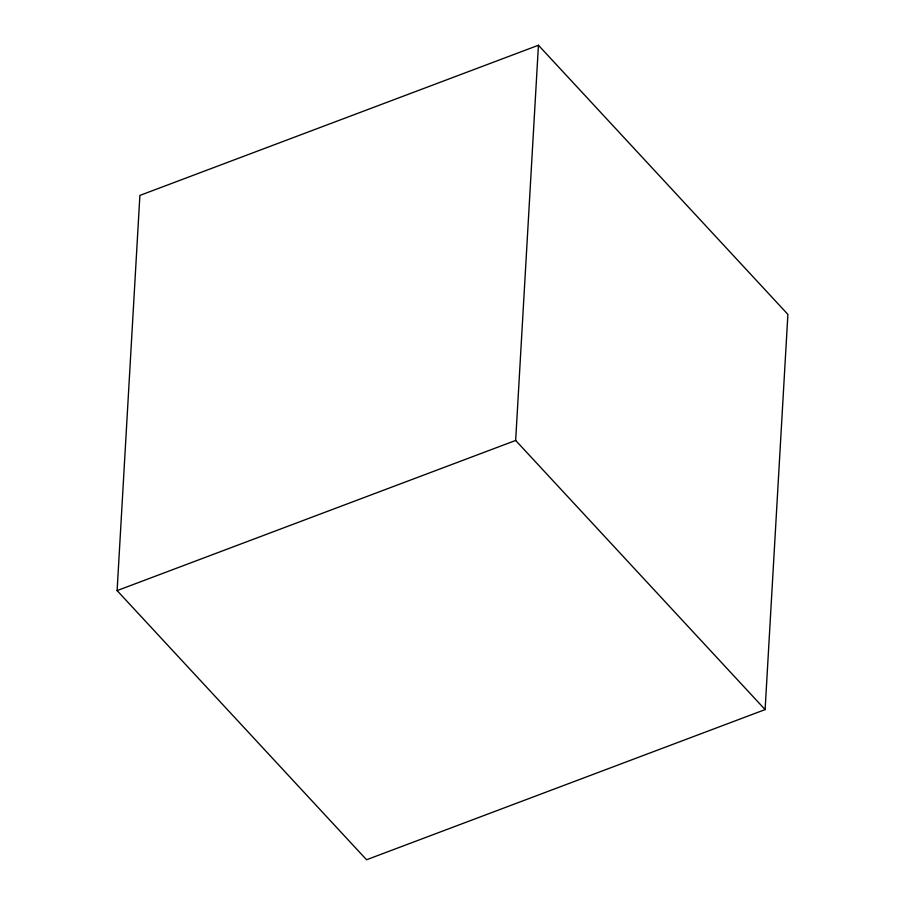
<?xml version="1.0" encoding="UTF-8"?>
<svg xmlns="http://www.w3.org/2000/svg" width="905" height="905" viewBox="0 0 905 905"><rect width="100%" height="100%" fill="white"/><g stroke="black" fill="none" stroke-linecap="round" stroke-linejoin="round"><path stroke-width="1.36" d="M117.107 590.603L139.89 195.412L538.441 45.25L787.893 314.397L765.11 709.588L366.559 859.75L117.107 590.603L515.658 440.441L538.441 45.25M515.658 440.441L765.11 709.588"/></g></svg>
